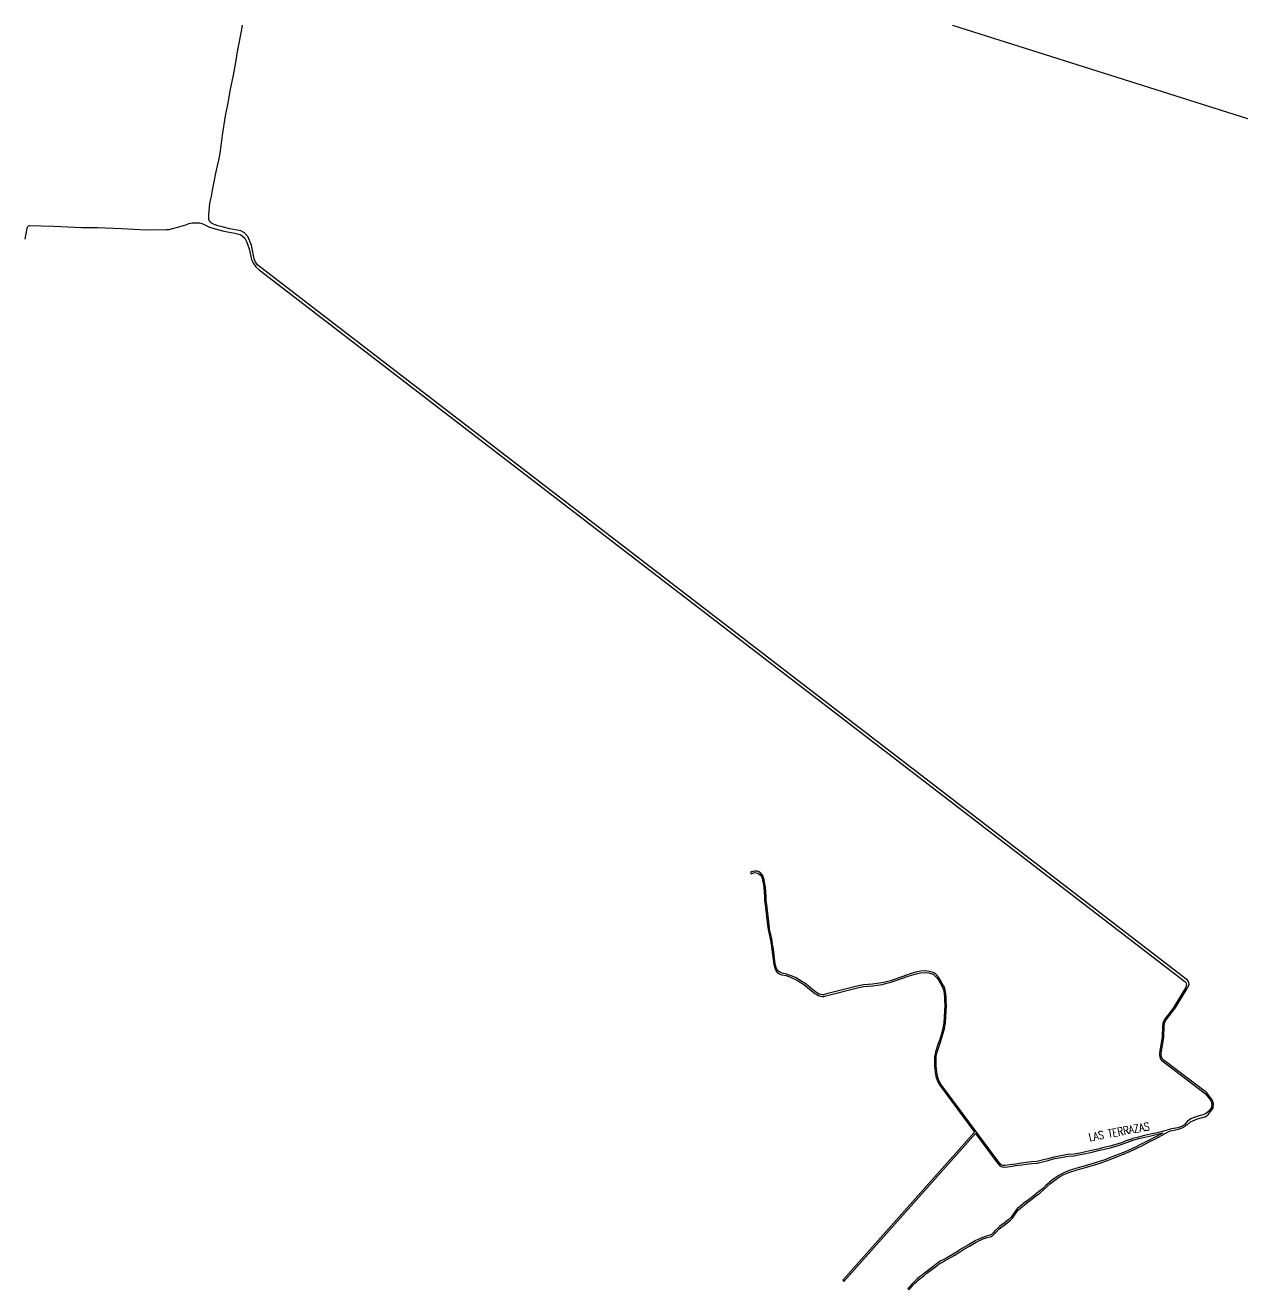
# Model space of a CAD drawing. Extents: x 0 to 349712, y 0 to 6275741.
# Drawn here: x 339333 to 341614, y 6273371 to 6275741 of the extents above; entities that cross this region are included whole.
import ezdxf

# ---------------------------------------------------------------- set-up
doc = ezdxf.new("R2010")
doc.units = 0
doc.header["$LTSCALE"] = 5
doc.layers.add('CALLES-URBANAS', color=6, linetype='Continuous')
doc.layers.add('NOMBRE-CALLE', color=2, linetype='Continuous')
doc.styles.add('ROMANS', font='romans.shx', dxfattribs={"height": 1})

msp = doc.modelspace()

# ---------------------------------------------------------------- linework, layer by layer
at = {"layer": 'CALLES-URBANAS'}
for points, elevation in [([(341464.4, 6273664.8), (341448, 6273656), (341439.2, 6273651.5), (341422.9, 6273643.1), (341414.7, 6273639.1), (341400, 6273632.1), (341394, 6273629.6), (341365, 6273618.1), (341355.9, 6273614.6), (341346.3, 6273611.1), (341327.9, 6273605.7), (341312, 6273601.2), (341303.5, 6273598.7), (341287.5, 6273593.6), (341287.4, 6273593.6), (341277.9, 6273589.6), (341277.8, 6273589.5), (341269.6, 6273585), (341269.5, 6273585), (341260.7, 6273579.1), (341260.6, 6273579), (341252.3, 6273572.4), (341252.3, 6273572.3), (341245.6, 6273566.3), (341239.2, 6273560.3), (341232, 6273554.4), (341223.7, 6273547.9), (341215.2, 6273541.4), (341207.7, 6273535.9), (341207.6, 6273535.9), (341196.5, 6273526.9), (341196.4, 6273526.8), (341192, 6273522.8), (341191.9, 6273522.7), (341188.2, 6273518.2), (341188.1, 6273518), (341184.5, 6273512.6), (341180.5, 6273507.2), (341176.4, 6273503), (341171.9, 6273499.3), (341167.8, 6273496.2), (341167.7, 6273496), (341167.6, 6273496), (341167.4, 6273495.9), (341161.2, 6273491.4), (341158.7, 6273489.5), (341158.6, 6273489.4), (341156.2, 6273487.3), (341156.1, 6273487.3), (341150.6, 6273481.8), (341145.9, 6273476.8), (341144.1, 6273474.9), (341143.4, 6273474.3), (341142.5, 6273473.8), (341140.6, 6273473.1), (341134.4, 6273471.7), (341134.2, 6273471.6), (341127.1, 6273469.1), (341127, 6273469.1), (341119.9, 6273466.1), (341113.4, 6273463.1), (341113.3, 6273463), (341100.6, 6273455.5), (341089.5, 6273449), (341083.9, 6273445.5), (341071.9, 6273438), (341059.6, 6273430.9), (341054.1, 6273427.8), (341048.9, 6273425), (341048.8, 6273425), (341044, 6273422), (341043.9, 6273421.9), (341039.2, 6273418.4), (341020.8, 6273404.3), (341020.7, 6273404.3), (341014.9, 6273399.4), (341011.7, 6273396.9), (341008.2, 6273394.4), (341008.1, 6273394.4), (341004.4, 6273391.4), (341004.4, 6273391.3), (341000.9, 6273388.3), (341000.9, 6273388.3), (340997.8, 6273385.3), (340997.8, 6273385.3), (340994.8, 6273382.1), (340994.8, 6273382.1), (340989.7, 6273376.2), (340986.9, 6273373.2), (340989, 6273371.1), (340991.9, 6273374.2), (340992, 6273374.2), (340997, 6273380.1), (341000, 6273383.2), (341002.9, 6273386.1), (341006.3, 6273389.1), (341010, 6273392), (341013.5, 6273394.5), (341013.5, 6273394.5), (341016.7, 6273397), (341016.8, 6273397.1), (341022.6, 6273402), (341041, 6273416), (341045.6, 6273419.5), (341050.4, 6273422.4), (341055.5, 6273425.2), (341061.1, 6273428.3), (341073.5, 6273435.4), (341073.5, 6273435.4), (341085.5, 6273442.9), (341091, 6273446.4), (341102.2, 6273452.9), (341114.8, 6273460.4), (341121.1, 6273463.3), (341128.1, 6273466.3), (341135.2, 6273468.8), (341141.3, 6273470.2), (341141.5, 6273470.2), (341143.7, 6273471), (341144, 6273471.2), (341145.1, 6273471.8), (341145.3, 6273472), (341146.1, 6273472.7), (341146.2, 6273472.8), (341148, 6273474.7), (341152.8, 6273479.7), (341158.2, 6273485.1), (341160.5, 6273487.1), (341163, 6273489), (341169.3, 6273493.5), (341169.5, 6273493.7), (341169.5, 6273493.7), (341169.7, 6273493.9), (341173.8, 6273496.9), (341173.8, 6273497), (341178.4, 6273500.8), (341178.5, 6273500.9), (341182.7, 6273505.2), (341182.8, 6273505.3), (341186.9, 6273510.8), (341187, 6273510.9), (341190.5, 6273516.3), (341194.1, 6273520.7), (341198.4, 6273524.6), (341209.5, 6273533.5), (341217, 6273539), (341225.6, 6273545.5), (341233.9, 6273552), (341241.1, 6273558.1), (341241.2, 6273558.1), (341247.6, 6273564.1), (341254.2, 6273570.1), (341262.5, 6273576.6), (341271.1, 6273582.4), (341279.2, 6273586.9), (341288.5, 6273590.8), (341304.4, 6273595.8), (341312.9, 6273598.3), (341328.7, 6273602.8), (341347.2, 6273608.3), (341347.3, 6273608.3), (341357, 6273611.8), (341366.1, 6273615.3), (341395.1, 6273626.8), (341401.2, 6273629.3), (341401.3, 6273629.4), (341416, 6273636.4), (341424.3, 6273640.4), (341440.6, 6273648.9), (341449.4, 6273653.4), (341477.4, 6273668.3), (341478.8, 6273668.8), (341485.8, 6273670.2), (341493.6, 6273671.7), (341493.8, 6273671.8), (341500.8, 6273674.3), (341501.1, 6273674.4), (341506.8, 6273677.9), (341507.1, 6273678.2), (341509.1, 6273680.3), (341509.8, 6273679.6), (341516.7, 6273685.9), (341529.9, 6273691.3), (341543.5, 6273695.3), (341543.9, 6273695.4), (341549.4, 6273698.9), (341549.6, 6273699.1), (341549.8, 6273699.3), (341549.8, 6273699.3), (341558.8, 6273711.3), (341558.9, 6273711.5), (341559, 6273711.7), (341559.1, 6273712), (341559.1, 6273712.1), (341559.8, 6273719.6), (341559.8, 6273719.7), (341559.8, 6273720), (341559.7, 6273720.2), (341557.3, 6273726.7), (341557.1, 6273727.1), (341547.1, 6273740.1), (341546.8, 6273740.4), (341464.7, 6273802.7), (341462, 6273807.2), (341461.3, 6273812.7), (341462, 6273819), (341463.2, 6273824.9), (341463.3, 6273825), (341466.3, 6273844.5), (341466.3, 6273844.7), (341467, 6273864.1), (341467.9, 6273869.9), (341469.6, 6273875), (341480.6, 6273889.3), (341487.6, 6273898.8), (341487.7, 6273898.9), (341510, 6273935.4), (341510.1, 6273935.6), (341511.5, 6273938.8), (341511.6, 6273938.9), (341512, 6273939), (341512.4, 6273939.3), (341512.7, 6273939.6), (341512.9, 6273940), (341513.1, 6273940.4), (341513.2, 6273940.6), (341513.7, 6273942.6), (341513.8, 6273942.8), (341513.8, 6273943.2), (341513.8, 6273943.6), (341513.2, 6273947.1), (341513.2, 6273947.1), (341513.1, 6273947.6), (341512.9, 6273948), (341512.9, 6273948.1), (341510.8, 6273951.3), (339774.1, 6275286.6), (339768.7, 6275291.4), (339764.6, 6275297), (339761.9, 6275303), (339756.5, 6275328.6), (339749.8, 6275344.8), (339743.8, 6275351.7), (339736.5, 6275355.3), (339716.4, 6275359.5), (339701.6, 6275363), (339693.8, 6275365.1), (339689, 6275366.5), (339685.8, 6275368), (339682.1, 6275369.6), (339680.4, 6275371), (339678.8, 6275372.6), (339677.4, 6275375.3), (339676.9, 6275377.6), (339676.8, 6275380.3), (339676.8, 6275383.4), (339676.9, 6275385.4), (339678.9, 6275406.9), (339680.7, 6275415.5), (339681.8, 6275420.2), (339683.7, 6275431.6), (339686.7, 6275447.2), (339689.9, 6275463.6), (339692.8, 6275477.3), (339695.3, 6275488.1), (339698, 6275501.3), (339699.7, 6275514.6), (339702.6, 6275534.7), (339707.8, 6275570.9), (339713.4, 6275598.3), (339716.8, 6275617.7), (339723.3, 6275647.5), (339727.9, 6275674.9), (339730.2, 6275687.6), (339732.7, 6275701.1), (339738.6, 6275733.1), (339739.9, 6275740.7)], 25857), ([(341070.7, 6275740.7), (341084.4, 6275736.4), (342308.5, 6275349.1)], 25853), ([(339332.9, 6275339.8), (339336.3, 6275360.5), (339336.8, 6275362.1), (339337.5, 6275363.4), (339338.1, 6275364.2), (339338.9, 6275364.9), (339340.5, 6275365.5), (339386.5, 6275364.4), (339438.3, 6275361.8), (339468.2, 6275361.9), (339513.1, 6275359.8), (339559.1, 6275357.3), (339597.6, 6275357.9), (339602.5, 6275357.8), (339616.3, 6275361.8), (339633.9, 6275366.8), (339639.2, 6275369), (339642.6, 6275369.9), (339646.5, 6275370.6), (339649.9, 6275370.8), (339651.9, 6275370.7), (339659.5, 6275370.5), (339663.7, 6275369.5), (339666.9, 6275368.1), (339669.4, 6275366.8), (339674.3, 6275364.2), (339677.9, 6275362.6), (339689, 6275359.2), (339705.1, 6275355), (339725.3, 6275350.9), (339735.3, 6275348.5), (339739.6, 6275346.2), (339744.1, 6275341.7), (339747.5, 6275335.7), (339752.6, 6275322), (339757, 6275301.7), (339757.2, 6275301.2), (339760.1, 6275294.7), (339760.4, 6275294.2), (339764.8, 6275288.2), (339765.1, 6275287.8), (339770.8, 6275282.8), (339770.9, 6275282.7), (341505.8, 6273948.8), (341507.5, 6273947.1), (341508.4, 6273945.8), (341508.8, 6273943.4), (341508.4, 6273941.9), (341508.3, 6273941.6), (341508.3, 6273941.2), (341508.3, 6273940.8), (341508.4, 6273940.4), (341508.6, 6273940), (341508.7, 6273939.8), (341507.4, 6273936.9), (341485.1, 6273900.5), (341478.3, 6273891.1), (341467.1, 6273876.6), (341466.9, 6273876.2), (341465, 6273870.7), (341464.9, 6273870.4), (341464.1, 6273864.4), (341464.1, 6273864.3), (341463.3, 6273844.9), (341460.3, 6273825.5), (341459.1, 6273819.5), (341459.1, 6273819.4), (341458.3, 6273812.9), (341458.3, 6273812.5), (341459.1, 6273806.5), (341459.1, 6273806.5), (341459.1, 6273806.2), (341459.3, 6273806), (341462.3, 6273800.9), (341462.5, 6273800.8), (341462.7, 6273800.6), (341462.7, 6273800.5), (341544.9, 6273738.1), (341554.5, 6273725.5), (341556.8, 6273719.5), (341556.1, 6273712.8), (341550.2, 6273704.9), (341544.9, 6273701), (341539.5, 6273698.6), (341532.6, 6273696.7), (341525, 6273694.7), (341524.9, 6273694.6), (341517.4, 6273691.6), (341517.1, 6273691.4), (341510.6, 6273686.4), (341510.4, 6273686.2), (341505.1, 6273680.4), (341499.7, 6273677.1), (341492.9, 6273674.7), (341485.2, 6273673.2), (341478.1, 6273671.7), (341478, 6273671.6), (341470.3, 6273669.2), (341461.4, 6273667.2), (341451.6, 6273664.7), (341441.5, 6273662.7), (341430.2, 6273660.2), (341430.2, 6273660.2), (341418.8, 6273657.2), (341407.8, 6273654.2), (341407.7, 6273654.1), (341397.6, 6273650.6), (341397.5, 6273650.6), (341387.5, 6273646.6), (341376.7, 6273643.2), (341365.4, 6273640.2), (341354.4, 6273637.7), (341342.8, 6273634.7), (341331.1, 6273631.7), (341319.7, 6273629.2), (341309, 6273627.2), (341298.4, 6273625.2), (341286.4, 6273624.2), (341286.3, 6273624.2), (341273.6, 6273622.2), (341273.6, 6273622.2), (341260.9, 6273619.7), (341260.7, 6273619.7), (341248.9, 6273616.2), (341238.3, 6273613.7), (341228.3, 6273611.2), (341218.8, 6273610.7), (341218.7, 6273610.7), (341209.1, 6273609.7), (341209, 6273609.7), (341199.1, 6273608.2), (341189, 6273606.7), (341178.1, 6273605.2), (341168.3, 6273603.7), (341164.6, 6273604.1), (341161.4, 6273605.5), (341155.2, 6273612.7), (341048.7, 6273756.5), (341044.9, 6273763.3), (341042.2, 6273771.6), (341040.9, 6273779.4), (341040.4, 6273784.3), (341040, 6273790.3), (341039.7, 6273798.2), (341040.1, 6273809), (341041.7, 6273816.1), (341046, 6273829.6), (341049.4, 6273839.2), (341049.4, 6273839.3), (341052.6, 6273849.8), (341055.4, 6273860.3), (341055.5, 6273860.5), (341057.2, 6273871), (341057.3, 6273871.1), (341058.2, 6273882.6), (341058.8, 6273893.1), (341059.1, 6273903.7), (341059.1, 6273903.8), (341058.8, 6273912.3), (341058.5, 6273919.3), (341058.1, 6273925.3), (341058.1, 6273925.5), (341057, 6273932), (341057, 6273932.2), (341054.6, 6273939.2), (341054.5, 6273939.4), (341050.8, 6273946.4), (341050.8, 6273946.5), (341047.3, 6273952), (341047.3, 6273952.1), (341044.2, 6273956.6), (341044.1, 6273956.7), (341041.6, 6273959.7), (341041.6, 6273959.8), (341039.1, 6273962.3), (341039, 6273962.4), (341036.6, 6273964.4), (341036.2, 6273964.6), (341032.6, 6273966.1), (341032.4, 6273966.2), (341026.9, 6273967.7), (341026.7, 6273967.7), (341019.7, 6273968.7), (341019.4, 6273968.7), (341011.1, 6273968.2), (341010.9, 6273968.2), (341002, 6273966.2), (341001.9, 6273966.2), (340993.1, 6273963.7), (340993, 6273963.6), (340984.3, 6273960.6), (340954.6, 6273950.2), (340946.6, 6273948.2), (340938, 6273946.2), (340929, 6273944.7), (340920.7, 6273943.7), (340912.5, 6273943.2), (340912.4, 6273943.2), (340903.6, 6273942.2), (340903.5, 6273942.2), (340894.6, 6273940.7), (340894.5, 6273940.7), (340832.2, 6273924.7), (340828.9, 6273923.8), (340826.4, 6273923.7), (340823.6, 6273924.1), (340820.6, 6273925.2), (340817.6, 6273926.7), (340814.4, 6273928.9), (340793.7, 6273945.4), (340793.6, 6273945.5), (340789.7, 6273948), (340783.4, 6273952), (340776.5, 6273956), (340776.4, 6273956.1), (340768.2, 6273959.6), (340768.1, 6273959.6), (340759.6, 6273962.6), (340759.4, 6273962.7), (340751.6, 6273964.2), (340748, 6273965.5), (340744.8, 6273967.4), (340742.5, 6273970.1), (340740.8, 6273973.3), (340738.4, 6273981), (340735, 6274009.4), (340735, 6274009.4), (340733.5, 6274018.9), (340731.8, 6274029.5), (340731.8, 6274029.6), (340727.8, 6274046.5), (340726.7, 6274054.9), (340722.3, 6274092.9), (340721.4, 6274100.8), (340721.1, 6274108.8), (340720, 6274125.3), (340719.9, 6274125.4), (340718.5, 6274134.9), (340718.5, 6274135), (340717.7, 6274139.1), (340717.6, 6274139.2), (340716.5, 6274143.1), (340716.4, 6274143.3), (340714.9, 6274146.6), (340714.8, 6274146.8), (340713, 6274149.6), (340712.8, 6274149.7), (340710.6, 6274152.1), (340710.4, 6274152.3), (340707.4, 6274154.4), (340707.2, 6274154.5), (340707, 6274154.6), (340706.9, 6274154.7), (340703.6, 6274155.5), (340703.4, 6274155.5), (340700.1, 6274155.7), (340699.7, 6274155.7), (340696.7, 6274155.1), (340696.5, 6274155), (340693.8, 6274154.1), (340693.6, 6274154), (340691.7, 6274153.1), (340693, 6274150.4), (340694.8, 6274151.3), (340697.3, 6274152.2), (340700.1, 6274152.7), (340703, 6274152.5), (340705.9, 6274151.8), (340708.5, 6274149.9), (340710.5, 6274147.8), (340712.3, 6274145.2), (340713.7, 6274142.2), (340714.7, 6274138.4), (340715.5, 6274134.5), (340717, 6274125.1), (340718.1, 6274108.6), (340718.4, 6274100.7), (340718.4, 6274100.5), (340719.3, 6274092.5), (340723.7, 6274054.5), (340724.8, 6274046), (340724.9, 6274045.9), (340728.9, 6274028.9), (340730.5, 6274018.5), (340732, 6274009), (340735.4, 6273980.5), (340735.5, 6273980.3), (340737.9, 6273972.3), (340738.1, 6273972), (340740, 6273968.5), (340740.1, 6273968.3), (340742.7, 6273965.2), (340743.1, 6273964.9), (340746.6, 6273962.8), (340746.9, 6273962.7), (340750.6, 6273961.3), (340750.9, 6273961.2), (340758.7, 6273959.8), (340767.1, 6273956.8), (340775.1, 6273953.4), (340781.8, 6273949.4), (340788.1, 6273945.4), (340791.9, 6273943), (340812.6, 6273926.5), (340812.7, 6273926.5), (340816, 6273924.2), (340816.2, 6273924.1), (340819.3, 6273922.5), (340819.5, 6273922.4), (340822.7, 6273921.2), (340823, 6273921.1), (340826.1, 6273920.7), (340826.4, 6273920.7), (340829.2, 6273920.8), (340829.5, 6273920.9), (340833, 6273921.8), (340895.1, 6273937.7), (340903.9, 6273939.2), (340912.7, 6273940.2), (340921, 6273940.7), (340921, 6273940.7), (340929.4, 6273941.7), (340929.4, 6273941.7), (340938.5, 6273943.2), (340938.6, 6273943.3), (340947.3, 6273945.3), (340955.4, 6273947.3), (340955.5, 6273947.3), (340985.3, 6273957.8), (340993.9, 6273960.8), (341002.7, 6273963.3), (341011.4, 6273965.2), (341019.5, 6273965.7), (341026.2, 6273964.7), (341031.5, 6273963.3), (341034.9, 6273961.9), (341037, 6273960.1), (341039.4, 6273957.7), (341041.8, 6273954.8), (341044.8, 6273950.4), (341048.2, 6273945), (341051.8, 6273938.1), (341054.1, 6273931.4), (341055.1, 6273925), (341055.5, 6273919.1), (341055.8, 6273912.2), (341056.1, 6273903.7), (341055.8, 6273893.3), (341055.2, 6273882.8), (341054.3, 6273871.4), (341052.5, 6273861), (341049.7, 6273850.6), (341046.6, 6273840.2), (341043.1, 6273830.6), (341043.1, 6273830.5), (341038.8, 6273816.9), (341038.8, 6273816.8), (341037.2, 6273809.5), (341037.1, 6273809.3), (341036.7, 6273798.3), (341036.7, 6273798.2), (341037, 6273790.2), (341037.4, 6273784.1), (341037.4, 6273784), (341037.9, 6273779), (341037.9, 6273779), (341039.2, 6273771), (341039.3, 6273770.7), (341042.1, 6273762.2), (341042.2, 6273762), (341046.2, 6273755), (341046.3, 6273754.8), (341111.7, 6273666.4), (340864.7, 6273388.8), (340867, 6273386.8), (341113.5, 6273663.9), (341152.8, 6273610.8), (341152.9, 6273610.7), (341159.4, 6273603.2), (341159.6, 6273603.1), (341159.8, 6273602.9), (341159.9, 6273602.8), (341163.7, 6273601.2), (341164.1, 6273601.1), (341168.2, 6273600.7), (341168.6, 6273600.7), (341178.5, 6273602.2), (341189.4, 6273603.7), (341199.6, 6273605.2), (341209.5, 6273606.7), (341219, 6273607.7), (341228.6, 6273608.2), (341228.9, 6273608.3), (341239, 6273610.8), (341249.6, 6273613.3), (341249.7, 6273613.3), (341261.5, 6273616.8), (341274.1, 6273619.2), (341286.7, 6273621.2), (341298.7, 6273622.2), (341298.8, 6273622.2), (341309.6, 6273624.2), (341320.3, 6273626.2), (341331.7, 6273628.7), (341343.6, 6273631.8), (341355.1, 6273634.8), (341366, 6273637.3), (341366.1, 6273637.3), (341377.5, 6273640.3), (341377.5, 6273640.3), (341388.4, 6273643.8), (341388.5, 6273643.8), (341398.6, 6273647.8), (341408.6, 6273651.3), (341419.5, 6273654.3), (341430.9, 6273657.3), (341442, 6273659.7), (341452.2, 6273661.7), (341452.3, 6273661.8), (341462, 6273664.3), (341464.4, 6273664.8)], 25856)]:
    msp.add_lwpolyline(points, dxfattribs=dict(at, elevation=elevation))

# ---------------------------------------------------------------- texts
at = {"layer": 'NOMBRE-CALLE', "style": 'ROMANS', "width": 0.8}
msp.add_text('LAS TERRAZAS', height=15, rotation=10.6268, dxfattribs=at).set_placement((341327.6, 6273649.2))

doc.saveas('drawing.dxf')
